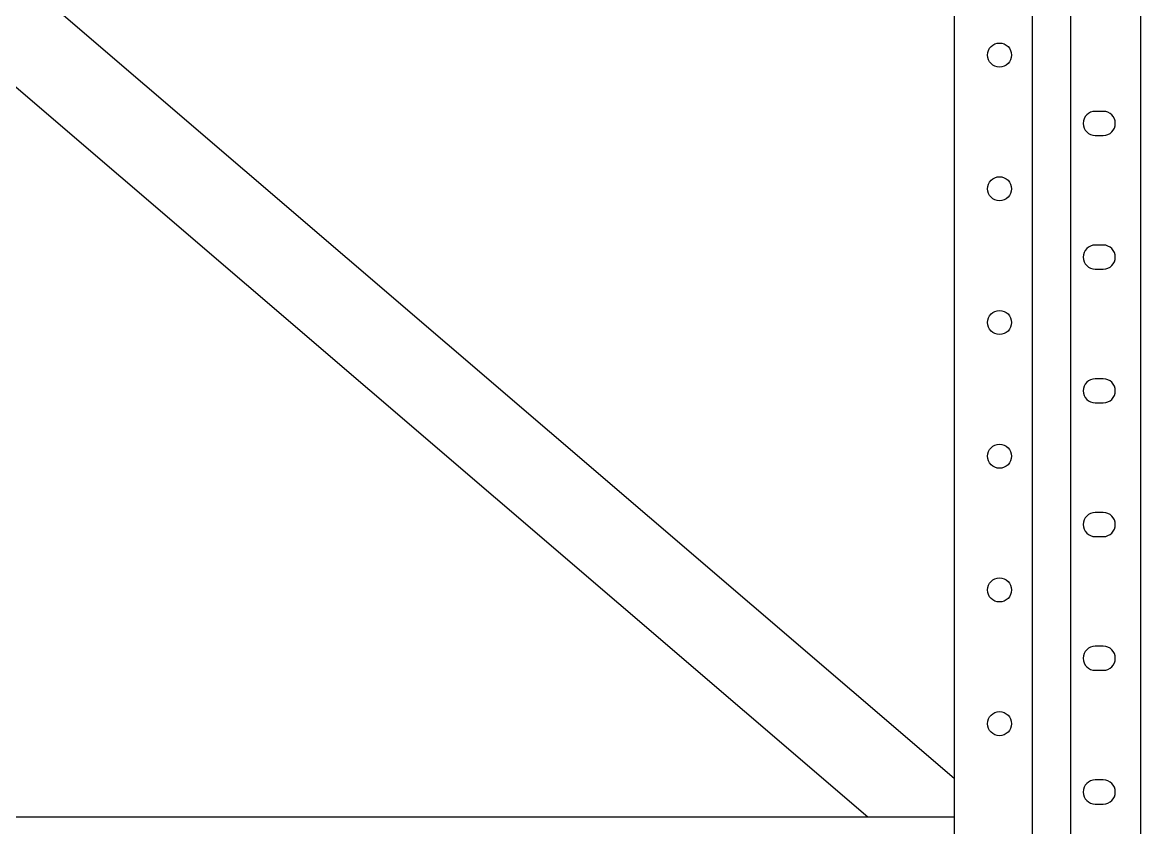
# Model space of a CAD drawing. Header units: millimetres. Extents: x 2529 to 4152, y 1088 to 2073.
# Drawn here: x 3681.4 to 4099.6, y 1283.8 to 1584.9 of the extents above; entities that cross this region are included whole.
import ezdxf

# ---------------------------------------------------------------- set-up
doc = ezdxf.new("R2010")
doc.units = ezdxf.units.MM
doc.linetypes.add('LIN0', pattern=[0])
doc.layers.add('MONTANTE', color=170, linetype='LIN0', lineweight=25)

msp = doc.modelspace()

# ---------------------------------------------------------------- linework, layer by layer
at = {"layer": 'MONTANTE'}
for p, q in [((4029.82, 2072.67), (4029.82, 1172.67)), ((4059.06, 2072.67), (4059.06, 1172.67)), ((4073.37, 2072.67), (4073.37, 1272.67)), ((4099.57, 2072.67), (4099.57, 1272.67)), ((4029.82, 1302.13), (3381.61, 1857.67)), ((3997.52, 1287.67), (3349.32, 1843.21)), ((4085.6, 1551.62), (4082.6, 1551.62)), ((4082.6, 1542.62), (4085.6, 1542.62)), ((4085.6, 1501.62), (4082.6, 1501.62)), ((4082.6, 1492.62), (4085.6, 1492.62)), ((4085.6, 1451.62), (4082.6, 1451.62)), ((4082.6, 1442.62), (4085.6, 1442.62)), ((4085.6, 1401.62), (4082.6, 1401.62)), ((4082.6, 1392.62), (4085.6, 1392.62)), ((4085.6, 1351.62), (4082.6, 1351.62)), ((4082.6, 1342.62), (4085.6, 1342.62)), ((4085.6, 1301.62), (4082.6, 1301.62)), ((4082.6, 1292.62), (4085.6, 1292.62)), ((4029.82, 1287.67), (3349.32, 1287.67))]:
    msp.add_line(p, q, dxfattribs=at)
for centre in [(4046.81, 1572.67), (4046.81, 1522.67), (4046.81, 1472.67), (4046.81, 1422.67), (4046.81, 1372.67), (4046.81, 1322.67)]:
    msp.add_circle(centre, 4.5, dxfattribs=at)
for centre, start, end in [((4082.6, 1547.12), 90, 270), ((4085.6, 1547.12), 270, 90), ((4082.6, 1497.12), 90, 270), ((4085.6, 1497.12), 270, 90), ((4082.6, 1447.12), 90, 270), ((4085.6, 1447.12), 270, 90), ((4082.6, 1397.12), 90, 270), ((4085.6, 1397.12), 270, 90), ((4082.6, 1347.12), 90, 270), ((4085.6, 1347.12), 270, 90), ((4082.6, 1297.12), 90, 270), ((4085.6, 1297.12), 270, 90)]:
    msp.add_arc(centre, 4.5, start, end, dxfattribs=at)

doc.saveas('drawing.dxf')
